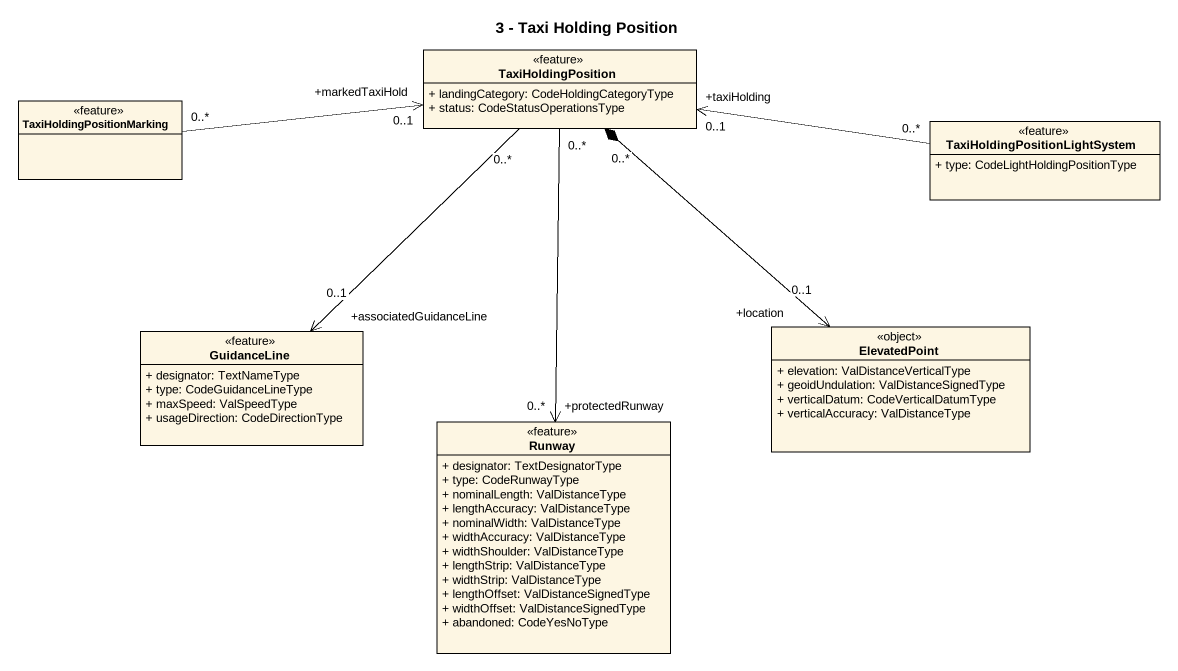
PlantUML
@startuml
title 3 - Taxi Holding Position
hide circle
hide empty members
skinparam classAttributeIconSize 0
class TaxiHoldingPosition <<feature>> {
  + landingCategory: CodeHoldingCategoryType
  + status: CodeStatusOperationsType
}
class TaxiHoldingPositionMarking <<feature>>
class "TaxiHoldingPositionLightSystem" as TaxiHoldingPositionLightSyst <<feature>> {
  + type: CodeLightHoldingPositionType
}
class GuidanceLine <<feature>> {
  + designator: TextNameType
  + type: CodeGuidanceLineType
  + maxSpeed: ValSpeedType
  + usageDirection: CodeDirectionType
}
class ElevatedPoint <<object>> {
  + elevation: ValDistanceVerticalType
  + geoidUndulation: ValDistanceSignedType
  + verticalDatum: CodeVerticalDatumType
  + verticalAccuracy: ValDistanceType
}
class Runway <<feature>> {
  + designator: TextDesignatorType
  + type: CodeRunwayType
  + nominalLength: ValDistanceType
  + lengthAccuracy: ValDistanceType
  + nominalWidth: ValDistanceType
  + widthAccuracy: ValDistanceType
  + widthShoulder: ValDistanceType
  + lengthStrip: ValDistanceType
  + widthStrip: ValDistanceType
  + lengthOffset: ValDistanceSignedType
  + widthOffset: ValDistanceSignedType
  + abandoned: CodeYesNoType
}
TaxiHoldingPosition "0..*" --> "+associatedGuidanceLine\n0..1" GuidanceLine
TaxiHoldingPosition "0..*" --> "+protectedRunway\n0..*" Runway
TaxiHoldingPositionMarking "0..*" -right-> "+markedTaxiHold\n0..1" TaxiHoldingPosition
TaxiHoldingPositionLightSyst "0..*" -left-> "+taxiHolding\n0..1" TaxiHoldingPosition
ElevatedPoint "+location\n0..1" <-up-* "0..*" TaxiHoldingPosition
@enduml
